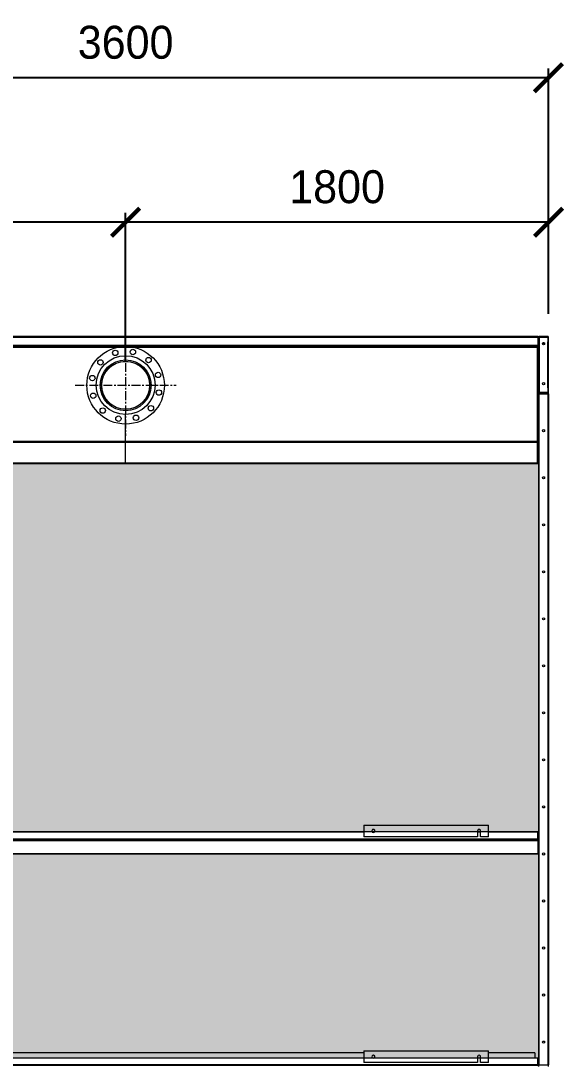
# Model space of a CAD drawing. Header units: millimetres. Extents: x 2023 to 34286, y 1728 to 24542.
# Drawn here: x 23740 to 26053, y 10192 to 14633 of the extents above; entities that cross this region are included whole.
import ezdxf

# ---------------------------------------------------------------- set-up
doc = ezdxf.new("R2010")
doc.units = ezdxf.units.MM
doc.linetypes.add('CENTER', pattern=[2, 1.25, -0.25, 0.25, -0.25])
doc.layers.add('center', color=1, linetype='CENTER')
doc.layers.add('냉각탑_dim', color=1, linetype='Continuous')
doc.styles.add('HY울릉도L', font='')
doc.styles.get('HY울릉도L').set_extended_font_data('HY울릉도L')
doc.dimstyles.new('성지DIM', dxfattribs={"dimtxt": 3.5, "dimasz": 3, "dimexe": 1, "dimexo": 2.5, "dimgap": 2, "dimtad": 1, "dimdec": 0, "dimzin": 3, "dimdsep": 46, "dimtxsty": 'HY울릉도L', "dimblk": 'ARCHTICK', "dimcen": -2, "dimclrd": 256, "dimclre": 256, "dimclrt": 7, "dimadec": 0, "dimazin": 0, "dimtfac": 1, "dimtdec": 0, "dimtofl": 0, "dimtmove": 0, "dimatfit": 3, "dimfxl": 1, "dimtolj": 1, "dimtzin": 0, "dimlwe": -1, "dimarcsym": 0})
pattern_1 = [(0, (-387313.272, -76871.417), (57.15, 32.9955677), [38.1, -76.2]), (120, (-387313.272, -76871.417), (-57.15, 32.995568), [38.1, -76.2]), (60, (-387313.272, -76871.417), (1e-07, 65.9911357), [-76.2, 38.1])]

# ---------------------------------------------------------------- blocks, each defined once
blk = doc.blocks.new('_ArchTick')
at = {"color": 0, "linetype": 'ByBlock', "const_width": 0.15}
blk.add_lwpolyline([(-0.5, -0.5), (0.5, 0.5)], dxfattribs=at)
blk = doc.blocks.new('*D228')
at = {"layer": 'Defpoints', "color": 0, "transparency": 16777216}
for p in [(22386.2, 13776.8), (22386.2, 13286.8), (24186.2, 13084.2)]:
    blk.add_point(p, dxfattribs=at)
at = {"layer": '냉각탑_dim', "transparency": 16777216}
for p, q in [((22386.2, 13386.8), (22386.2, 13816.8)), ((24186.2, 13184.2), (24186.2, 13816.8))]:
    blk.add_line(p, q, dxfattribs=at)
at = {"layer": '냉각탑_dim', "lineweight": -2, "transparency": 16777216}
blk.add_line((24186.2, 13776.8), (22386.2, 13776.8), dxfattribs=at)
at = {"layer": '냉각탑_dim', "lineweight": -2, "transparency": 16777216, "xscale": 120, "yscale": 120, "zscale": 120, "rotation": 180}
blk.add_blockref('_ArchTick', (22386.2, 13776.8), dxfattribs=at)
at = {"layer": '냉각탑_dim', "lineweight": -2, "transparency": 16777216, "xscale": 120, "yscale": 120, "zscale": 120}
blk.add_blockref('_ArchTick', (24186.2, 13776.8), dxfattribs=at)
at = {"layer": '냉각탑_dim', "color": 7, "transparency": 16777216, "insert": (23286.2, 13926.8), "char_height": 140, "attachment_point": 5, "style": 'HY울릉도L'}
blk.add_mtext('\\A1;1800', dxfattribs=at)
blk = doc.blocks.new('*D229')
at = {"layer": 'Defpoints', "color": 0, "transparency": 16777216}
for p in [(24186.2, 13776.8), (25986.2, 13287.3), (24186.2, 13084.2)]:
    blk.add_point(p, dxfattribs=at)
at = {"layer": '냉각탑_dim', "transparency": 16777216}
for p, q in [((24186.2, 13184.2), (24186.2, 13816.8)), ((25986.2, 13387.3), (25986.2, 13816.8))]:
    blk.add_line(p, q, dxfattribs=at)
at = {"layer": '냉각탑_dim', "lineweight": -2, "transparency": 16777216}
blk.add_line((25986.2, 13776.8), (24186.2, 13776.8), dxfattribs=at)
at = {"layer": '냉각탑_dim', "lineweight": -2, "transparency": 16777216, "xscale": 120, "yscale": 120, "zscale": 120, "rotation": 180}
blk.add_blockref('_ArchTick', (24186.2, 13776.8), dxfattribs=at)
at = {"layer": '냉각탑_dim', "lineweight": -2, "transparency": 16777216, "xscale": 120, "yscale": 120, "zscale": 120}
blk.add_blockref('_ArchTick', (25986.2, 13776.8), dxfattribs=at)
at = {"layer": '냉각탑_dim', "color": 7, "transparency": 16777216, "insert": (25086.2, 13926.8), "char_height": 140, "attachment_point": 5, "style": 'HY울릉도L'}
blk.add_mtext('\\A1;1800', dxfattribs=at)
blk = doc.blocks.new('*D237')
at = {"layer": 'Defpoints', "color": 0, "transparency": 16777216}
for p in [(22386.2, 14391.2), (22386.2, 13286.8), (25986.2, 13286.8)]:
    blk.add_point(p, dxfattribs=at)
at = {"layer": '냉각탑_dim', "transparency": 16777216}
for p, q in [((22386.2, 13386.8), (22386.2, 14431.2)), ((25986.2, 13386.8), (25986.2, 14431.2))]:
    blk.add_line(p, q, dxfattribs=at)
at = {"layer": '냉각탑_dim', "lineweight": -2, "transparency": 16777216}
blk.add_line((25986.2, 14391.2), (22386.2, 14391.2), dxfattribs=at)
at = {"layer": '냉각탑_dim', "lineweight": -2, "transparency": 16777216, "xscale": 120, "yscale": 120, "zscale": 120, "rotation": 180}
blk.add_blockref('_ArchTick', (22386.2, 14391.2), dxfattribs=at)
at = {"layer": '냉각탑_dim', "lineweight": -2, "transparency": 16777216, "xscale": 120, "yscale": 120, "zscale": 120}
blk.add_blockref('_ArchTick', (25986.2, 14391.2), dxfattribs=at)
at = {"layer": '냉각탑_dim', "color": 7, "transparency": 16777216, "insert": (24186.2, 14541.2), "char_height": 140, "attachment_point": 5, "style": 'HY울릉도L'}
blk.add_mtext('\\A1;3600', dxfattribs=at)
blk = doc.blocks.new('2')
at = {"lineweight": 20}
h = blk.add_hatch(dxfattribs=at)
h.set_pattern_fill('HONEY', scale=12)
h.set_pattern_definition(pattern_1)
h.paths.add_polyline_path([(25944.2, 11183.9), (25944.2, 12750.5), (22433.6, 12750.5), (22433.6, 11183.9)])
h = blk.add_hatch(dxfattribs=at)
h.set_pattern_fill('HONEY', scale=12)
h.set_pattern_definition(pattern_1)
h.paths.add_polyline_path([(22433.6, 11090.6), (22433.6, 10222.3), (25944.2, 10222.3), (25944.2, 11090.6)])
at = {"color": 7, "lineweight": 20}
for p, q in [((25940.5, 13286.8), (22431.9, 13286.8)), ((25938.8, 13290.2), (22433.6, 13290.2)), ((22431.9, 13253.6), (25940.5, 13253.6)), ((22431.9, 13250.2), (25940.5, 13250.2)), ((22433.6, 13248.2), (25938.8, 13248.2)), ((22433.6, 13244.8), (25938.8, 13244.8)), ((23980.2, 13248.6), (22641.8, 13248.6)), ((25905.6, 13248.6), (24392.2, 13248.6)), ((25944.2, 10195), (25944.2, 13117.2)), ((25947, 10193.6), (25947, 13052.2)), ((25985, 10193.6), (25985, 13046.8)), ((25987.8, 10193.6), (25987.8, 13046.8)), ((25944.2, 12843.8), (22433.6, 12843.8)), ((25944.2, 12840.6), (22433.6, 12840.6)), ((22425.4, 12750.5), (25944.2, 12750.5)), ((22428.2, 12753), (25944.2, 12753)), ((22431.6, 11155.2), (25940.8, 11155.2)), ((22431.6, 11147.9), (25940.8, 11147.9)), ((25200.6, 11182.3), (22431.8, 11182.3)), ((22433, 11152.2), (25939.4, 11152.2)), ((22433, 11150.5), (25939.4, 11150.5)), ((25200.6, 11183.9), (22436.2, 11183.9)), ((22431.6, 11090.6), (25940.8, 11090.6)), ((22431.6, 11090.5), (25940.8, 11090.5)), ((25940.8, 11090.4), (22431.6, 11090.4)), ((25200.6, 10222.3), (22431.8, 10222.3)), ((25200.6, 10243.9), (22436.2, 10243.9)), ((22431.6, 10195.2), (25940.8, 10195.2)), ((22433, 10192.2), (25939.4, 10192.2))]:
    blk.add_line(p, q, dxfattribs=at)
at = {"color": 7, "lineweight": 20, "ltscale": 0.000208336}
blk.add_line((25938.8, 13290.2), (25939.3, 13290.2), dxfattribs=at)
at = {"color": 7, "lineweight": 20, "ltscale": 2.9878e-05}
blk.add_line((25938.9, 13290.2), (25938.8, 13290.2), dxfattribs=at)
at = {"color": 7, "lineweight": 20, "ltscale": 1.24078e-05}
blk.add_line((25938.8, 13290.2), (25938.8, 13290.2), dxfattribs=at)
at = {"color": 7, "lineweight": 20, "ltscale": 7.39921e-06}
blk.add_line((25938.8, 13290.2), (25938.8, 13290.2), dxfattribs=at)
at = {"color": 7, "lineweight": 20, "ltscale": 1.55721e-05}
blk.add_line((25939.3, 13290.2), (25939.3, 13290.2), dxfattribs=at)
at = {"color": 7, "lineweight": 20, "ltscale": 0.000625116}
blk.add_line((25940.8, 13290.2), (25939.3, 13290.2), dxfattribs=at)
at = {"color": 7, "lineweight": 20, "ltscale": 0.001131}
blk.add_line((25940.5, 13289.5), (25940.5, 13286.8), dxfattribs=at)
at = {"color": 7, "lineweight": 20, "ltscale": 0.000414935}
for p, q in [((25940.5, 13288.5), (25941.2, 13289.2)), ((25943.2, 13289.2), (25942.5, 13288.5))]:
    blk.add_line(p, q, dxfattribs=at)
at = {"color": 7, "lineweight": 20, "ltscale": 0.013833}
blk.add_line((25940.5, 13286.8), (25940.5, 13253.6), dxfattribs=at)
at = {"color": 7, "lineweight": 20, "ltscale": 0.000708334}
blk.add_line((25940.5, 13286.8), (25942.2, 13286.8), dxfattribs=at)
at = {"color": 7, "lineweight": 20, "ltscale": 4.50677e-05}
blk.add_line((25940.9, 13290.2), (25940.8, 13290.2), dxfattribs=at)
at = {"color": 7, "lineweight": 20, "ltscale": 1.38381e-05}
blk.add_line((25940.8, 13290.2), (25940.8, 13290.2), dxfattribs=at)
at = {"color": 7, "lineweight": 20, "ltscale": 1.22548e-05}
blk.add_line((25940.8, 13290.2), (25940.8, 13290.2), dxfattribs=at)
at = {"color": 7, "lineweight": 20, "ltscale": 6.372e-06}
blk.add_line((25940.8, 13290.2), (25940.8, 13290.2), dxfattribs=at)
at = {"color": 7, "lineweight": 20, "ltscale": 1.23239e-05}
blk.add_line((25940.8, 13290.2), (25940.8, 13290.2), dxfattribs=at)
at = {"color": 7, "lineweight": 20, "ltscale": 0.000334243}
blk.add_line((25941.9, 13288.2), (25942.7, 13288.2), dxfattribs=at)
at = {"color": 7, "lineweight": 20, "ltscale": 0.014417}
blk.add_line((25942.2, 13252.2), (25942.2, 13286.8), dxfattribs=at)
at = {"color": 7, "lineweight": 20, "ltscale": 0.000125672}
blk.add_line((25942.4, 13288.2), (25942.7, 13288.2), dxfattribs=at)
at = {"color": 7, "lineweight": 20, "ltscale": 0.000547297}
blk.add_line((25942.5, 13289.5), (25942.5, 13288.2), dxfattribs=at)
at = {"color": 7, "lineweight": 20, "ltscale": 0.015}
blk.add_line((25942.7, 13288.2), (25942.7, 13252.2), dxfattribs=at)
at = {"color": 7, "lineweight": 20, "ltscale": 0.00062562}
blk.add_line((25944.2, 13286.8), (25942.7, 13286.8), dxfattribs=at)
at = {"color": 7, "lineweight": 20, "ltscale": 0.000331381}
blk.add_line((25943.3, 13289.1), (25943.9, 13288.5), dxfattribs=at)
at = {"color": 7, "lineweight": 20, "ltscale": 0.000379592}
blk.add_line((25943.7, 13288.5), (25944.7, 13288.5), dxfattribs=at)
at = {"color": 7, "lineweight": 20, "ltscale": 0.097167}
blk.add_line((25944.2, 13053.6), (25944.2, 13286.8), dxfattribs=at)
blk.add_line((25944.2, 13053.6), (25944.2, 13286.8), dxfattribs=at)
at = {"color": 7, "lineweight": 20, "ltscale": 0.000448698}
for p, q in [((25944.9, 13288.8), (25945.8, 13288.2)), ((25944.9, 13051.5), (25945.8, 13052.2))]:
    blk.add_line(p, q, dxfattribs=at)
at = {"color": 7, "lineweight": 20, "ltscale": 0.001002}
for p, q in [((25945.2, 13288.2), (25947.6, 13288.2)), ((25945.2, 13052.2), (25947.6, 13052.2))]:
    blk.add_line(p, q, dxfattribs=at)
at = {"color": 7, "lineweight": 20, "ltscale": 0.000832099}
blk.add_line((25947.6, 13290.2), (25945.6, 13290.2), dxfattribs=at)
at = {"color": 7, "lineweight": 20, "ltscale": 0.000271651}
blk.add_line((25945.6, 13290.2), (25945.6, 13289.5), dxfattribs=at)
at = {"color": 7, "lineweight": 20, "ltscale": 0.014667}
for p, q in [((25947.6, 13290.2), (25982.8, 13290.2)), ((25982.8, 13290.2), (25947.6, 13290.2)), ((25947.6, 13288.2), (25982.8, 13288.2)), ((25982.8, 13052.2), (25947.6, 13052.2)), ((25947.6, 13052.2), (25982.8, 13052.2)), ((25982.8, 13050.2), (25947.6, 13050.2))]:
    blk.add_line(p, q, dxfattribs=at)
at = {"color": 7, "lineweight": 20, "ltscale": 0.000375}
for p, q in [((25947.6, 13287.3), (25947.6, 13288.2)), ((25941, 13246.5), (25941, 13247.4)), ((25942.2, 13245.3), (25942.2, 13246.2)), ((25942.2, 13031.1), (25942.2, 13030.2)), ((25947.6, 13053.1), (25947.6, 13052.2)), ((25942.2, 10195.5), (25942.2, 10194.6))]:
    blk.add_line(p, q, dxfattribs=at)
at = {"color": 7, "lineweight": 20, "ltscale": 0.01525}
for p, q in [((25947.6, 13287.3), (25984.2, 13287.3)), ((25984.2, 13053.1), (25947.6, 13053.1))]:
    blk.add_line(p, q, dxfattribs=at)
at = {"color": 7, "lineweight": 20, "ltscale": 0.097583}
blk.add_line((25947.6, 13053.1), (25947.6, 13287.3), dxfattribs=at)
at = {"color": 7, "lineweight": 20, "ltscale": 0.000583263}
blk.add_line((25984.2, 13290.2), (25982.8, 13290.2), dxfattribs=at)
at = {"color": 7, "lineweight": 20, "ltscale": 0.000374085}
blk.add_line((25982.8, 13287.3), (25982.8, 13288.2), dxfattribs=at)
at = {"color": 7, "lineweight": 20, "ltscale": 0.000127061}
blk.add_line((25984.2, 13290.2), (25984.2, 13289.9), dxfattribs=at)
at = {"color": 7, "lineweight": 20, "ltscale": 0.007958}
for p, q in [((25984.2, 13268.2), (25984.2, 13287.3)), ((25984.2, 13053.1), (25984.2, 13072.2))]:
    blk.add_line(p, q, dxfattribs=at)
at = {"color": 7, "lineweight": 20, "ltscale": 0.006917}
for p, q in [((25984.2, 13270.2), (25984.2, 13286.8)), ((25986.2, 13270.2), (25986.2, 13286.8)), ((25984.2, 13053.6), (25984.2, 13070.2)), ((25986.2, 13053.6), (25986.2, 13070.2))]:
    blk.add_line(p, q, dxfattribs=at)
at = {"color": 7, "lineweight": 20, "ltscale": 0.00018978}
blk.add_line((25985.7, 13288.5), (25986.2, 13288.5), dxfattribs=at)
at = {"color": 7, "lineweight": 20, "ltscale": 0.000708455}
blk.add_line((25986.2, 13286.8), (25986.2, 13288.5), dxfattribs=at)
at = {"color": 7, "lineweight": 20, "ltscale": 0.00083348}
blk.add_line((23980.2, 13248.2), (23980.2, 13250.2), dxfattribs=at)
at = {"color": 7, "lineweight": 20, "ltscale": 0.001417}
for p, q in [((24186.2, 13244.8), (24186.2, 13248.2)), ((25938.8, 13244.8), (25938.8, 13248.2)), ((25938.8, 13244.8), (25942.2, 13244.8)), ((25940.5, 13253.6), (25940.5, 13250.2)), ((25986.2, 13072.2), (25982.8, 13072.2))]:
    blk.add_line(p, q, dxfattribs=at)
at = {"color": 7, "lineweight": 20, "ltscale": 0.014833}
blk.add_line((24186.2, 13209.2), (24186.2, 13244.8), dxfattribs=at)
at = {"color": 7, "lineweight": 20, "ltscale": 0.000833322}
blk.add_line((24392.2, 13250.2), (24392.2, 13248.2), dxfattribs=at)
at = {"color": 7, "lineweight": 20, "ltscale": 5.44556e-06}
blk.add_line((25058.8, 13248.2), (25058.8, 13248.2), dxfattribs=at)
at = {"color": 7, "lineweight": 20, "ltscale": 9.52936e-06}
blk.add_line((25058.8, 13248.2), (25058.8, 13248.2), dxfattribs=at)
at = {"color": 7, "lineweight": 20, "ltscale": 5.46643e-06}
blk.add_line((25067.1, 13248.2), (25067.1, 13248.2), dxfattribs=at)
at = {"color": 7, "lineweight": 20, "ltscale": 9.52935e-06}
blk.add_line((25067.1, 13248.2), (25067.1, 13248.2), dxfattribs=at)
at = {"color": 7, "lineweight": 20, "ltscale": 0.00067235}
blk.add_line((25905.6, 13248.6), (25905.6, 13250.2), dxfattribs=at)
at = {"color": 7, "lineweight": 20, "ltscale": 0.000160787}
blk.add_line((25905.6, 13248.2), (25905.6, 13248.6), dxfattribs=at)
at = {"color": 7, "lineweight": 20, "ltscale": 1.33962e-05}
blk.add_line((25937.3, 13248.2), (25937.3, 13248.2), dxfattribs=at)
at = {"color": 7, "lineweight": 20, "ltscale": 9.52934e-06}
blk.add_line((25937.3, 13248.2), (25937.3, 13248.2), dxfattribs=at)
at = {"color": 7, "lineweight": 20, "ltscale": 0.000708462}
blk.add_line((25940.5, 13248.2), (25938.8, 13248.2), dxfattribs=at)
at = {"color": 7, "lineweight": 20, "ltscale": 0.000166667}
blk.add_line((25938.8, 13247.4), (25939.2, 13247.4), dxfattribs=at)
at = {"color": 7, "lineweight": 20, "ltscale": 0.142705}
for p, q in [((25938.8, 12750.5), (25938.8, 13244.8)), ((25942.2, 12753), (25942.2, 13244.8))]:
    blk.add_line(p, q, dxfattribs=at)
at = {"color": 7, "lineweight": 20, "ltscale": 0.00075}
blk.add_line((25939.2, 13247.4), (25941, 13247.4), dxfattribs=at)
at = {"color": 7, "lineweight": 20, "ltscale": 0.000833333}
for p, q in [((25942.2, 13246.5), (25940.2, 13246.5)), ((25942.2, 13244.8), (25940.2, 13244.8)), ((25986.2, 13270.2), (25984.2, 13270.2)), ((25986.2, 13268.2), (25984.2, 13268.2)), ((25986.2, 13070.2), (25984.2, 13070.2)), ((25986.2, 13070.2), (25984.2, 13070.2))]:
    blk.add_line(p, q, dxfattribs=at)
at = {"color": 7, "lineweight": 20, "ltscale": 0.000708333}
for p, q in [((25940.2, 13246.5), (25940.2, 13244.8)), ((25940.5, 13252.2), (25942.2, 13252.2)), ((25942.2, 13246.5), (25942.2, 13244.8)), ((24757.7, 11150.5), (24757.7, 11152.2)), ((24761.1, 11150.5), (24761.1, 11152.2)), ((24779.3, 11150.5), (24779.3, 11152.2)), ((24782.7, 11150.5), (24782.7, 11152.2)), ((25912.2, 11152.2), (25912.2, 11150.5)), ((25938.8, 11150.5), (25938.8, 11152.2))]:
    blk.add_line(p, q, dxfattribs=at)
at = {"color": 7, "lineweight": 20, "ltscale": 0.000874532}
blk.add_line((25940.5, 13250.3), (25940.5, 13248.2), dxfattribs=at)
at = {"color": 7, "lineweight": 20, "ltscale": 0.00083325}
blk.add_line((25942.5, 13250.2), (25940.5, 13250.2), dxfattribs=at)
at = {"color": 7, "lineweight": 20, "ltscale": 0.000333342}
blk.add_line((25940.5, 13248.2), (25940.5, 13247.4), dxfattribs=at)
at = {"color": 7, "lineweight": 20, "ltscale": 0.000708036}
blk.add_line((25940.5, 13248.2), (25942.2, 13248.2), dxfattribs=at)
at = {"color": 7, "lineweight": 20, "ltscale": 0.000208346}
blk.add_line((25942.2, 13252.2), (25942.7, 13252.2), dxfattribs=at)
at = {"color": 7, "lineweight": 20, "ltscale": 0.001543}
blk.add_line((25942.2, 13246.5), (25942.2, 13250.2), dxfattribs=at)
at = {"color": 7, "lineweight": 20, "ltscale": 1.27636e-06}
blk.add_line((25942.2, 13245.3), (25942.2, 13245.3), dxfattribs=at)
at = {"color": 7, "lineweight": 20, "ltscale": 0.000833337}
blk.add_line((25942.2, 13244.8), (25944.2, 13244.8), dxfattribs=at)
at = {"color": 7, "lineweight": 20, "ltscale": 0.000831268}
blk.add_line((25942.5, 13252.2), (25942.5, 13250.2), dxfattribs=at)
at = {"color": 7, "lineweight": 20, "ltscale": 0.000625612}
blk.add_line((25944.2, 13252.2), (25942.7, 13252.2), dxfattribs=at)
at = {"color": 7, "lineweight": 20, "ltscale": 0.081667}
for p, q in [((25982.8, 13072.2), (25982.8, 13268.2)), ((25986.2, 13072.2), (25986.2, 13268.2))]:
    blk.add_line(p, q, dxfattribs=at)
at = {"color": 7, "lineweight": 20, "ltscale": 0.000583333}
for p, q in [((25982.8, 13268.2), (25984.2, 13268.2)), ((25984.2, 13072.2), (25982.8, 13072.2)), ((25947, 10192.2), (25947, 10193.6)), ((25984.6, 10192.2), (25984.6, 10193.6))]:
    blk.add_line(p, q, dxfattribs=at)
at = {"color": 7, "lineweight": 20, "ltscale": 0.000832424}
blk.add_line((25986.2, 13268.2), (25986.2, 13270.2), dxfattribs=at)
at = {"color": 7, "lineweight": 20, "ltscale": 0.000833465}
blk.add_line((25944.2, 13117.2), (25942.2, 13117.2), dxfattribs=at)
at = {"color": 7, "lineweight": 20, "ltscale": 0.000832419}
blk.add_line((25986.2, 13070.2), (25986.2, 13072.2), dxfattribs=at)
at = {"color": 7, "lineweight": 20, "ltscale": 0.00337}
for p, q in [((25944.2, 13045.4), (25944.2, 13053.5)), ((25944.2, 10186.8), (25944.2, 10194.9))]:
    blk.add_line(p, q, dxfattribs=at)
at = {"color": 7, "lineweight": 20, "ltscale": 0.000912135}
for p, q in [((25944.8, 13046.8), (25947, 13046.8)), ((25947, 10193.6), (25944.8, 10193.6))]:
    blk.add_line(p, q, dxfattribs=at)
at = {"color": 7, "lineweight": 20, "ltscale": 0.000341711}
for p, q in [((25945, 13047.4), (25945.6, 13046.8)), ((25941.4, 11153), (25940.8, 11153.6)), ((25941.4, 10193), (25940.8, 10193.6)), ((25945, 10193), (25945.6, 10193.6))]:
    blk.add_line(p, q, dxfattribs=at)
at = {"color": 7, "lineweight": 20, "ltscale": 0.000583334}
for p, q in [((25947, 13048.2), (25947, 13046.8)), ((25984.6, 13048.2), (25984.6, 13046.8)), ((25942.2, 11155), (25940.8, 11155)), ((25942.2, 11147.7), (25940.8, 11147.7)), ((25942.2, 10195), (25940.8, 10195))]:
    blk.add_line(p, q, dxfattribs=at)
at = {"color": 7, "lineweight": 20, "ltscale": 0.015667}
for p, q in [((25984.6, 13048.2), (25947, 13048.2)), ((25984.6, 10192.2), (25947, 10192.2))]:
    blk.add_line(p, q, dxfattribs=at)
at = {"color": 7, "lineweight": 20, "ltscale": 0.015833}
for p, q in [((25947, 13046.8), (25985, 13046.8)), ((25947, 10193.6), (25985, 10193.6))]:
    blk.add_line(p, q, dxfattribs=at)
at = {"color": 7, "lineweight": 20, "ltscale": 0.000832722}
for p, q in [((25947.6, 13048.2), (25947.6, 13050.2)), ((25982.8, 13048.2), (25982.8, 13050.2))]:
    blk.add_line(p, q, dxfattribs=at)
at = {"color": 7, "lineweight": 20, "ltscale": 0.000374998}
blk.add_line((25982.8, 13052.2), (25982.8, 13053.1), dxfattribs=at)
at = {"color": 7, "lineweight": 20, "ltscale": 0.001167}
for p, q in [((25985, 13046.8), (25987.8, 13046.8)), ((25985, 10193.6), (25987.8, 10193.6))]:
    blk.add_line(p, q, dxfattribs=at)
at = {"color": 7, "lineweight": 20, "ltscale": 0.002832}
for p, q in [((25986.2, 13046.8), (25986.2, 13053.6)), ((25986.2, 10186.8), (25986.2, 10193.6))]:
    blk.add_line(p, q, dxfattribs=at)
at = {"color": 7, "lineweight": 20, "ltscale": 0.024121}
blk.add_line((24186.2, 12901.3), (24186.2, 12959.2), dxfattribs=at)
at = {"color": 7, "lineweight": 20, "ltscale": 0.036483}
blk.add_line((24186.2, 12753), (24186.2, 12918.2), dxfattribs=at)
at = {"color": 7, "lineweight": 20, "ltscale": 0.001354}
blk.add_line((24186.2, 12843.8), (24186.2, 12840.6), dxfattribs=at)
at = {"color": 7, "lineweight": 20, "ltscale": 0.220833}
for p, q in [((25200.6, 11212.8), (25730.6, 11212.8)), ((25200.6, 10252.8), (25730.6, 10252.8))]:
    blk.add_line(p, q, dxfattribs=at)
at = {"color": 7, "lineweight": 20, "ltscale": 0.020754}
for p, q in [((25200.6, 11212.8), (25200.6, 11163)), ((25730.6, 11163), (25730.6, 11212.8)), ((25200.6, 10252.8), (25200.6, 10203)), ((25730.6, 10203), (25730.6, 10252.8))]:
    blk.add_line(p, q, dxfattribs=at)
at = {"color": 7, "lineweight": 20, "ltscale": 0.001028}
blk.add_line((23755.7, 11152.2), (23753.9, 11150.5), dxfattribs=at)
at = {"color": 7, "lineweight": 20, "ltscale": 0.001029}
for p, q in [((23768.1, 11150.5), (23769.9, 11152.2)), ((23775.7, 11150.5), (23777.5, 11152.2))]:
    blk.add_line(p, q, dxfattribs=at)
at = {"color": 7, "lineweight": 20, "ltscale": 0.000976837}
blk.add_line((24563.7, 11152.2), (24565.3, 11150.5), dxfattribs=at)
at = {"color": 7, "lineweight": 20, "ltscale": 0.000977023}
for p, q in [((24563.8, 11152.2), (24565.5, 11150.5)), ((24571, 11152.2), (24572.6, 11150.5)), ((24586.1, 11150.5), (24584.5, 11152.2)), ((24612.1, 11152.2), (24613.7, 11150.5)), ((24634.4, 11150.5), (24632.8, 11152.2))]:
    blk.add_line(p, q, dxfattribs=at)
at = {"color": 7, "lineweight": 20, "ltscale": 0.000976955}
blk.add_line((24627.2, 11150.5), (24625.6, 11152.2), dxfattribs=at)
at = {"color": 7, "lineweight": 20, "ltscale": 0.201458}
for p, q in [((25684.1, 11163), (25200.6, 11163)), ((25684.1, 11162.8), (25200.6, 11162.8)), ((25684.1, 10203), (25200.6, 10203)), ((25684.1, 10202.8), (25200.6, 10202.8))]:
    blk.add_line(p, q, dxfattribs=at)
at = {"color": 7, "lineweight": 20, "ltscale": 7.26298e-05}
for p, q in [((25200.6, 11163), (25200.6, 11162.8)), ((25684.1, 11163), (25684.1, 11162.8)), ((25697.1, 11163), (25697.1, 11162.8)), ((25730.6, 11163), (25730.6, 11162.8)), ((25200.6, 10203), (25200.6, 10202.8)), ((25684.1, 10203), (25684.1, 10202.8)), ((25697.1, 10203), (25697.1, 10202.8)), ((25730.6, 10203), (25730.6, 10202.8))]:
    blk.add_line(p, q, dxfattribs=at)
at = {"color": 7, "lineweight": 20, "ltscale": 0.004285}
blk.add_line((25245.7, 11183.9), (25235.5, 11183.9), dxfattribs=at)
at = {"color": 7, "lineweight": 20, "ltscale": 0.002776}
blk.add_line((25243.9, 11182.3), (25237.3, 11182.3), dxfattribs=at)
at = {"color": 7, "lineweight": 20, "ltscale": 0.010377}
for p, q in [((25684.1, 11187.9), (25684.1, 11163)), ((25697.1, 11163), (25697.1, 11187.9)), ((25684.1, 10227.9), (25684.1, 10203)), ((25697.1, 10203), (25697.1, 10227.9))]:
    blk.add_line(p, q, dxfattribs=at)
at = {"color": 7, "lineweight": 20, "ltscale": 0.005417}
for p, q in [((25697.1, 11183.9), (25684.1, 11183.9)), ((25697.1, 11182.3), (25684.1, 11182.3)), ((25697.1, 10222.3), (25684.1, 10222.3))]:
    blk.add_line(p, q, dxfattribs=at)
at = {"color": 7, "lineweight": 20, "ltscale": 0.013958}
for p, q in [((25730.6, 11163), (25697.1, 11163)), ((25730.6, 11162.8), (25697.1, 11162.8)), ((25730.6, 10203), (25697.1, 10203)), ((25730.6, 10202.8), (25697.1, 10202.8))]:
    blk.add_line(p, q, dxfattribs=at)
at = {"color": 7, "lineweight": 20, "ltscale": 0.081917}
for p, q in [((25927.2, 11183.9), (25730.6, 11183.9)), ((25927.2, 10243.9), (25730.6, 10243.9))]:
    blk.add_line(p, q, dxfattribs=at)
at = {"color": 7, "lineweight": 20, "ltscale": 0.0875}
for p, q in [((25940.6, 11182.3), (25730.6, 11182.3)), ((25940.6, 10222.3), (25730.6, 10222.3))]:
    blk.add_line(p, q, dxfattribs=at)
at = {"color": 7, "lineweight": 20, "ltscale": 0.000666714}
blk.add_line((25927.2, 11183.9), (25927.2, 11182.3), dxfattribs=at)
at = {"color": 7, "lineweight": 20, "ltscale": 4.81672e-06}
blk.add_line((25939.4, 11150.5), (25939.4, 11150.5), dxfattribs=at)
at = {"color": 7, "lineweight": 20, "ltscale": 0.00080569}
blk.add_line((25940.2, 11152.3), (25940.2, 11150.4), dxfattribs=at)
at = {"color": 7, "lineweight": 20, "ltscale": 0.000666667}
blk.add_line((25942.2, 11184.2), (25940.6, 11184.2), dxfattribs=at)
at = {"color": 0, "lineweight": 20}
for p, q in [((25940.6, 11184.2), (25940.6, 11182.3)), ((25940.6, 11182.3), (25940.8, 11182.3))]:
    blk.add_line(p, q, dxfattribs=at)
at = {"color": 7, "lineweight": 20, "ltscale": 0.01129}
for p, q in [((25940.8, 11155.2), (25940.8, 11182.3)), ((25940.8, 10195.2), (25940.8, 10222.3))]:
    blk.add_line(p, q, dxfattribs=at)
at = {"color": 7, "lineweight": 20, "ltscale": 0.000967409}
for p, q in [((25940.8, 11152.9), (25940.8, 11155.2)), ((25940.8, 10192.9), (25940.8, 10195.2))]:
    blk.add_line(p, q, dxfattribs=at)
at = {"color": 7, "lineweight": 20, "ltscale": 0.000849957}
blk.add_line((25940.8, 11150), (25940.8, 11147.9), dxfattribs=at)
at = {"color": 7, "lineweight": 20, "ltscale": 0.000341712}
blk.add_line((25941.4, 11149.7), (25940.8, 11149.1), dxfattribs=at)
at = {"color": 7, "lineweight": 20, "ltscale": 0.023877}
blk.add_line((25940.8, 11147.9), (25940.8, 11090.6), dxfattribs=at)
at = {"color": 7, "lineweight": 20, "ltscale": 0.012167}
for p, q in [((25942.2, 11184.2), (25942.2, 11155)), ((25942.2, 11147.7), (25942.2, 11118.5))]:
    blk.add_line(p, q, dxfattribs=at)
at = {"color": 7, "lineweight": 20, "ltscale": 0.003042}
blk.add_line((25942.2, 11155), (25942.2, 11147.7), dxfattribs=at)
at = {"color": 7, "lineweight": 20, "ltscale": 0.000583335}
blk.add_line((25942.2, 11118.5), (25940.8, 11118.5), dxfattribs=at)
at = {"color": 7, "lineweight": 20, "ltscale": 5.81038e-05}
blk.add_line((25940.8, 11090.4), (25940.8, 11090.6), dxfattribs=at)
at = {"color": 7, "lineweight": 20, "ltscale": 0.002765}
blk.add_line((25243.9, 10222.3), (25237.3, 10222.3), dxfattribs=at)
at = {"color": 7, "lineweight": 20, "ltscale": 0.009}
blk.add_line((25927.2, 10243.9), (25927.2, 10222.3), dxfattribs=at)
at = {"color": 7, "lineweight": 20, "ltscale": 0.000882011}
blk.add_line((25940.2, 10192.3), (25940.2, 10190.2), dxfattribs=at)
at = {"color": 7, "lineweight": 20, "ltscale": 0.003208}
blk.add_line((25942.2, 10195), (25942.2, 10187.3), dxfattribs=at)
at = {"color": 7, "lineweight": 20, "ltscale": 0.000833304}
blk.add_line((25982.8, 10190.2), (25982.8, 10192.2), dxfattribs=at)
at = {"color": 0, "lineweight": 20, "elevation": 0}
for points in [[(22433.6, 12750.5), (25944.2, 12750.5), (25944.2, 11183.9), (22433.6, 11183.9)], [(22433.6, 11090.6), (25944.2, 11090.6), (25944.2, 10222.3), (22433.6, 10222.3)]]:
    blk.add_lwpolyline(points, close=True, dxfattribs=at)
at = {"color": 7, "lineweight": 20}
for centre, radius in [((24186.2, 13083.2), 165), ((24217, 13224.9), 11.5), ((25965.2, 13260.2), 4.5), ((24186.2, 13084.2), 125), ((24078.9, 13180.7), 11.5), ((24186.2, 13083.2), 108.2), ((24142, 13221.3), 11.5), ((24283.7, 13190.5), 11.5), ((24186.2, 13083.2), 102.5), ((24186.2, 13083.2), 101.8), ((24044.5, 13114), 11.5), ((24324.3, 13127.4), 11.5), ((24327.9, 13052.4), 11.5), ((25965.2, 13090.2), 4.5), ((24048.1, 13039), 11.5), ((24088.7, 12975.9), 11.5), ((24293.5, 12985.7), 11.5), ((24155.4, 12941.5), 11.5), ((24230.4, 12945.1), 11.5), ((25965.2, 12890.2), 4.5), ((25965.2, 12690.2), 4.5), ((25965.2, 12490.2), 4.5), ((25965.2, 12290.2), 4.5), ((25965.2, 12090.2), 4.5), ((25965.2, 11890.2), 4.5), ((25965.2, 11690.2), 4.5), ((25965.2, 11490.2), 4.5), ((25965.2, 11290.2), 4.5), ((25965.2, 11090.2), 4.5), ((25965.2, 10890.2), 4.5), ((25965.2, 10690.2), 4.5), ((25965.2, 10490.2), 4.5), ((25965.2, 10290.2), 4.5)]:
    blk.add_circle(centre, radius, dxfattribs=at)
for centre, radius, start, end in [((24182.3, 13286.8), 3.4, 89.1059, 90), ((24190.6, 13286.8), 3.4, 90, 90.8941), ((25060.8, 13286.8), 3.4, 89.1059, 90), ((25069.1, 13286.8), 3.4, 90, 90.8941), ((25938.8, 13286.8), 3.4, 0, 90), ((25939.3, 13286.8), 3.4, 24.3157, 90), ((25940.8, 13286.8), 3.4, 0.702, 90), ((25945.6, 13286.8), 3.4, 90, 134.9998), ((25947.6, 13286.8), 3.4, 90, 180), ((25947.6, 13286.8), 3.4, 90, 180), ((25982.8, 13286.8), 3.4, 0, 90), ((25982.8, 13286.8), 3.4, 0, 90), ((25982.8, 13286.8), 1.4, 20.9248, 90), ((25939.3, 13253.6), 3.4, 290.6601, 335.6839), ((25938.8, 13253.6), 3.4, 300, 335.6837), ((25938.8, 13253.6), 3.4, 359.7733, 0), ((25940.8, 13253.6), 3.4, 300, 335.6837), ((25939.3, 13253.6), 3.4, 359.8044, 0), ((25965.2, 13266.2), 4.5, 221.8143, 318.1832), ((25963.2, 13266.2), 3, 247.6973, 329.1521), ((25947.6, 13053.6), 3.4, 180, 217.0589), ((25947.6, 13053.6), 3.4, 180, 270), ((25947, 13045.4), 2.8, 90, 180), ((25982.8, 13053.6), 3.4, 270, 0), ((25982.8, 13053.6), 1.4, 270, 339.0626), ((25982.8, 13053.6), 1.4, 270, 339.0751), ((25983.4, 13045.4), 2.8, 30, 64.6233), ((25939.4, 11155), 2.8, 270, 0), ((25939.4, 11147.7), 2.8, 0, 90), ((25939.4, 10195), 2.8, 270, 0), ((25947, 10195), 2.8, 180, 270), ((25983.4, 10195), 2.8, 295.3767, 330)]:
    blk.add_arc(centre, radius, start, end, dxfattribs=at)
for centre, major_axis, ratio, start_param, end_param in [((25939.4, 13244.7), (-2.8, 0), 0.965926, 3.858864, 4.104144), ((25938.8, 13036.3), (3.4, 0), 0.087156, 0, 0.006877), ((25240.6, 11187.9), (6.5, 0), 0.996195, 0, 3.141593), ((25240.6, 11187.7), (6.5, 0), 0.996195, 0.013467, 3.128141), ((25690.6, 11187.9), (6.5, 0), 0.996195, 0, 3.141593), ((25690.6, 11187.7), (6.5, 0), 0.996195, 0, 3.141593), ((25240.6, 11187.9), (6.5, 0), 0.996195, 3.141593, 6.283185), ((25240.6, 10227.9), (6.5, 0), 0.996195, 0, 3.141593), ((25240.6, 10227.7), (6.5, 0), 0.996195, 0.013467, 3.128141), ((25240.6, 10227.9), (6.5, 0), 0.996195, 3.141593, 6.283185), ((25690.6, 10227.9), (6.5, 0), 0.996195, 0, 3.141593), ((25690.6, 10227.7), (6.5, 0), 0.996195, 0, 3.141593)]:
    blk.add_ellipse(centre, major_axis=major_axis, ratio=ratio, start_param=start_param, end_param=end_param, dxfattribs=at)
for points in [[(25940.5, 13289.5), (25940.2, 13289.8), (25939.8, 13290), (25939.5, 13290.1), (25939.1, 13290.2), (25938.8, 13290.2)], [(25942.5, 13289.5), (25942.2, 13289.8), (25941.8, 13290), (25941.5, 13290.1), (25941.1, 13290.2), (25940.8, 13290.2)], [(25944.8, 13046.8), (25944.6, 13046.5), (25944.4, 13046.2), (25944.3, 13046), (25944.2, 13045.7), (25944.2, 13045.4)], [(25940.8, 11152.9), (25940.5, 11152.6), (25940.3, 11152.4), (25940, 11152.3), (25939.7, 11152.2), (25939.4, 11152.2)], [(25940.8, 11150), (25940.5, 11150.2), (25940.3, 11150.3), (25940, 11150.4), (25939.7, 11150.5), (25939.4, 11150.5)], [(25940.8, 10192.9), (25940.5, 10192.6), (25940.3, 10192.4), (25940, 10192.3), (25939.7, 10192.2), (25939.4, 10192.2)], [(25944.8, 10193.6), (25944.6, 10193.9), (25944.4, 10194.1), (25944.3, 10194.4), (25944.2, 10194.7), (25944.2, 10195)]]:
    blk.add_open_spline(points, degree=5, dxfattribs=at)
for points, knots in [([(25945.2, 13288.2), (25944.9, 13287.9), (25944.6, 13287.7), (25944.4, 13287.4), (25944.2, 13287.2), (25944.2, 13286.9), (25944.2, 13286.8), (25944.2, 13286.8), (25944.2, 13286.8)], [0, 0, 0, 0, 0, 0, 4.644554, 4.644554, 4.644554, 5.125492, 5.125492, 5.125492, 5.125492, 5.125492, 5.125492]), ([(25944.2, 13117.2), (25944.2, 13117.3), (25944.2, 13117.4), (25944.1, 13117.5), (25943.8, 13117.7), (25943.4, 13118), (25943, 13118.1), (25942.6, 13118.2), (25942.2, 13118.4)], [0, 0, 0, 0, 0, 0, 2.029663, 2.029663, 2.029663, 5.473953, 5.473953, 5.473953, 5.473953, 5.473953, 5.473953]), ([(25945.2, 13052.2), (25944.9, 13052.4), (25944.6, 13052.7), (25944.4, 13052.9), (25944.2, 13053.2), (25944.2, 13053.5), (25944.2, 13053.5), (25944.2, 13053.6), (25944.2, 13053.6)], [0, 0, 0, 0, 0, 0, 4.644554, 4.644554, 4.644554, 5.125492, 5.125492, 5.125492, 5.125492, 5.125492, 5.125492])]:
    blk.add_open_spline(points, degree=5, knots=knots, dxfattribs=at)
at = {"layer": 'center', "lineweight": 20, "ltscale": 30}
for p, q in [((24186.2, 13297.7), (24186.2, 12868.7)), ((23971.7, 13083.2), (24400.7, 13083.2))]:
    blk.add_line(p, q, dxfattribs=at)

msp = doc.modelspace()

# ---------------------------------------------------------------- block references
msp.add_blockref('2', (0, 0))

# ---------------------------------------------------------------- dimensions: what is measured, and where the dimension line sits
at = {"layer": '냉각탑_dim'}
for base, p1, p2, picture, middle in [((22386.2, 14391.2), (25986.2, 13286.8), (22386.2, 13286.8), '*D237', (24186.2, 14541.2)), ((22386.2, 13776.8), (24186.2, 13084.2), (22386.2, 13286.8), '*D228', (23286.2, 13926.8)), ((24186.2, 13776.8), (25986.2, 13287.3), (24186.2, 13084.2), '*D229', (25086.2, 13926.8))]:
    dim = msp.add_linear_dim(base=base, p1=p1, p2=p2, dimstyle='성지DIM', override={"dimscale": 40}, dxfattribs=at)
    dim.commit()
    dim.dimension.update_dxf_attribs({"geometry": picture, "text_midpoint": middle})

doc.saveas('drawing.dxf')
